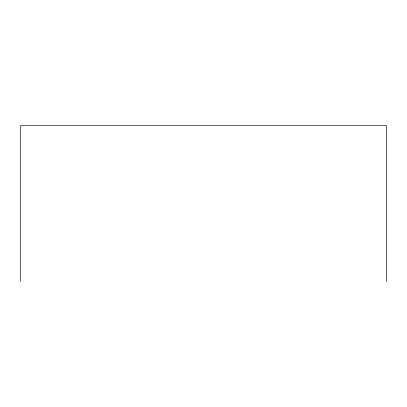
<?xml version="1.0" encoding="UTF-8"?>
<svg xmlns="http://www.w3.org/2000/svg" width="407" height="407" viewBox="0 0 407 407"><rect width="100%" height="100%" fill="white"/><g stroke="black" fill="none" stroke-linecap="round" stroke-linejoin="round"><path stroke-width="0.61" d="M386.65 281.364L386.65 125.636L20.35 125.636L20.35 281.364"/></g></svg>
